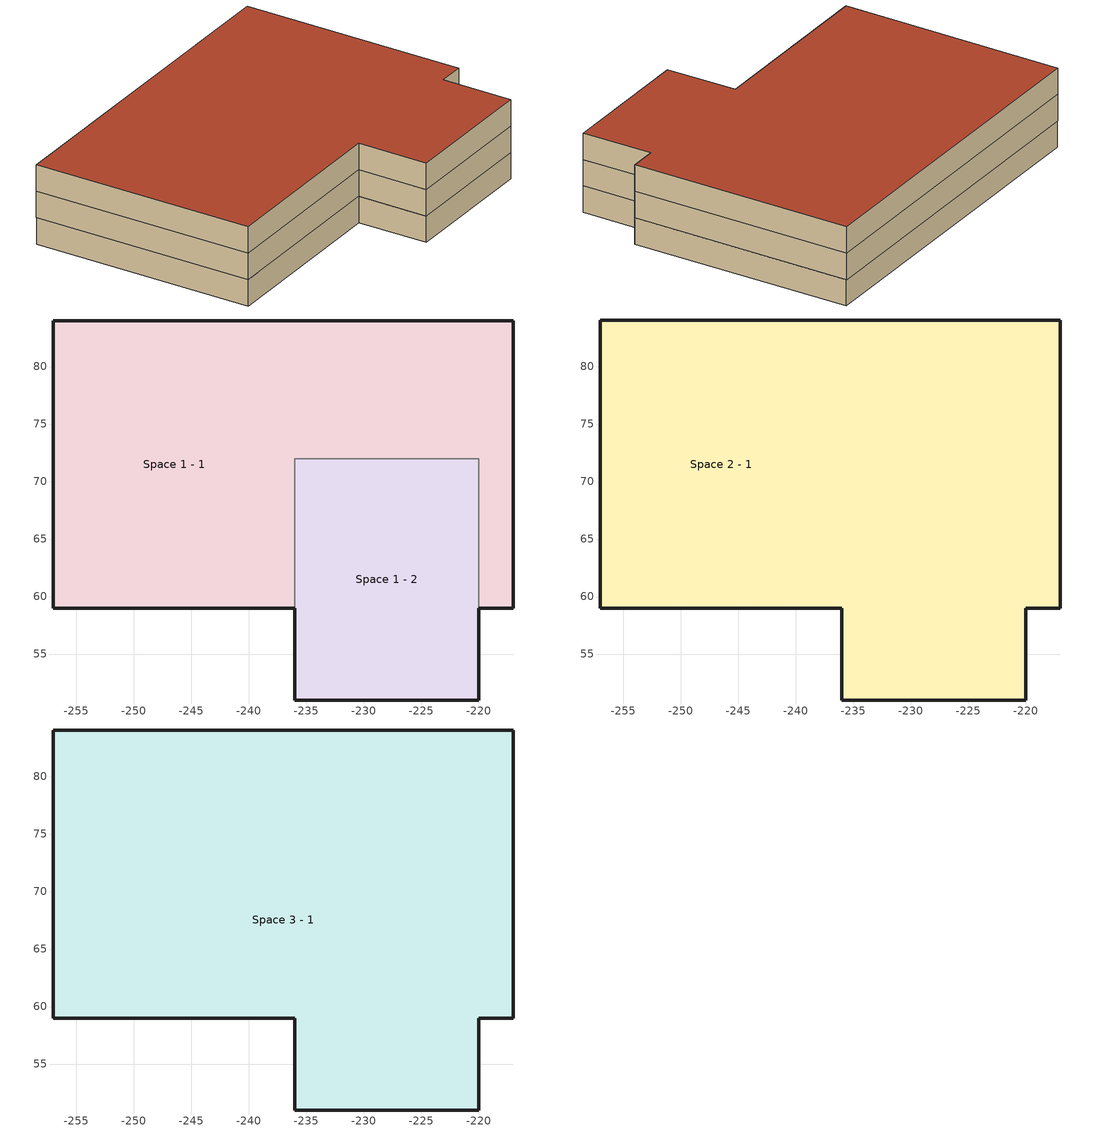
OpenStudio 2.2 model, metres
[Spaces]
Space 1 - 1
 floor ground: -236,59 -257,59 -257,84 -217,84 -217,59 -220,59 -220,72 -236,72 z0
 wall outside: -220,59 -217,59 -217,84 -257,84 -257,59 -236,59 z0:3
 wall to Space 1 - 2: -236,59 -236,72 -220,72 -220,59 z0:3
Space 1 - 2
 floor ground: -220,59 -220,51 -236,51 -236,59 -236,72 -220,72 z0
 wall outside: -236,59 -236,51 -220,51 -220,59 z0:3
 ceiling adiabatic: -220,51 -220,72 -236,72 -236,51 z3
Space 2 - 1
 floor ground: -220,72 -220,51 -236,51 -236,72 z3; -217,84.05 -217,84 -257,84 -257,84.05 z3
 floor to Space 1 - 1: -217,84 -217,59 -220,59 -220,72 -236,72 -236,59 -257,59 -257,84 z3
 wall outside: -236,51 -220,51 -220,59 -217,59 -217,84.05 -257,84.05 -257,59 -236,59 -236,51 z3:6
Space 3 - 1
 floor to Space 2 - 1 (FinInsUnfinUAFloor): -217,84.05 -217,59 -220,59 -220,51 -236,51 -236,59 -257,59 -257,84.05 z6
 wall outside: -217,59 -217,84.05 -257,84.05 -257,59 -236,59 -236,51 -220,51 -220,59 -217,59 z6:9
 roof outside (UnfinInsExtRoof): -257,84.05 -257,59 -236,59 -236,51 -220,51 -220,59 -217,59 -217,84.05 z9
[Building]
Building: Standards Number of Above Ground Stories=2; Standards Building Type=singlefamilydetached
[Material] Roughness=Rough
Name | Thickness {m} | Conductivity {W/m-K} | Density {kg/m3} | Specific Heat {J/kg-K}
UAAdditionalCeilingIns | 0.12827 | 0.0411049 | 16.0185 | 1046.7
UATrussandIns | 0.0889 | 0.0436607 | 50.7785 | 1165.04
UARoofIns | 0.18415 | 7.87467 | 37.0013 | 1207.82
[Construction]
FinInsUnfinUAFloor: UATrussandIns, UAAdditionalCeilingIns
UnfinInsExtRoof: UARoofIns
[Space] Building Unit=Building Unit 1
Name | Space Type | Thermal Zone
Space 1 - 1; Space 2 - 1 | 86 | Thermal Zone 1
Space 3 - 1 | 94 | Thermal Zone 3
Space 1 - 2 | 87 | Thermal Zone 2
[SpaceType]
Name | Standards Space Type
86 | living
94 | attic
87 | garage
[ThermalZone] Use Ideal Air Loads=No
Thermal Zone 1; Thermal Zone 2; Thermal Zone 3
[Sizing:Zone] Zone Cooling Design Supply Air Temperature Input Method=SupplyAirTemperature; Zone Cooling Design Supply Air Temperature {C}=14; Zone Cooling Design Supply Air Temperature Difference {deltaC}=11.11; Zone Heating Design Supply Air Temperature Input Method=SupplyAirTemperature; Zone Heating Design Supply Air Temperature {C}=40; Zone Heating Design Supply Air Temperature Difference {deltaC}=11.11; Zone Cooling Design Supply Air Humidity Ratio {kg-H2O/kg-air}=0.0085; Zone Heating Design Supply Air Humidity Ratio {kg-H2O/kg-air}=0.008; Cooling Design Air Flow Method=DesignDay; Heating Design Air Flow Method=DesignDay; Account for Dedicated Outdoor Air System=No; Dedicated Outdoor Air System Control Strategy=NeutralSupplyAir; Dedicated Outdoor Air Low Setpoint Temperature for Design {C}=autosize; Dedicated Outdoor Air High Setpoint Temperature for Design {C}=autosize
Thermal Zone 1; Thermal Zone 2; Thermal Zone 3
[BuildingUnit]
Building Unit 1: Building Unit Feature Name 1=SizingInfoGarageFracUnderFinishedSpace; Building Unit Feature Data Type 1=Double; Building Unit Feature Value 1=0.5
